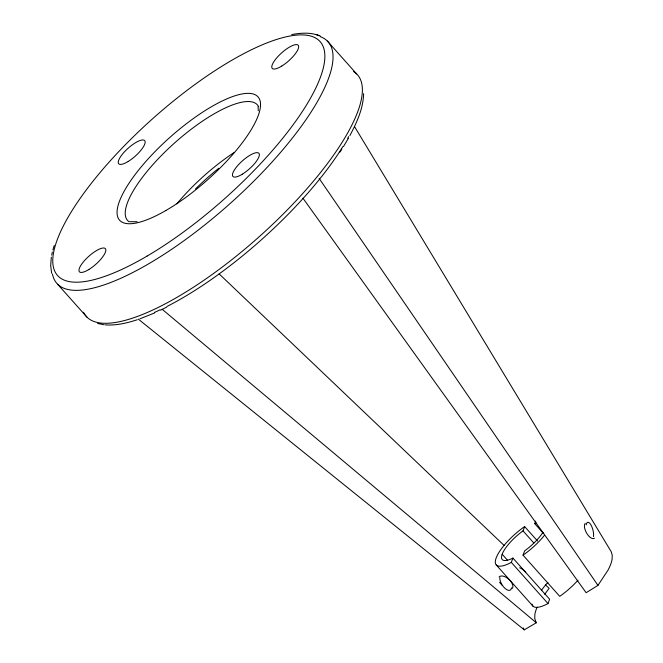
<?xml version="1.0" encoding="UTF-8"?>
<svg xmlns="http://www.w3.org/2000/svg" width="663" height="663" viewBox="0 0 663 663"><rect width="100%" height="100%" fill="white"/><g stroke="black" fill="none" stroke-linecap="round" stroke-linejoin="round"><path stroke-width="0.99" d="M363.631 93.616C363.258 108.599 356.769 122.605 349.857 135.608M258.255 110.779L258.139 106.395M51.308 257.153L50.678 265.697L51.631 273.239M51.681 255.139L52.36 252.048M52.891 249.934L54.2 245.542M512.93 558.072L549.627 599.236L548.019 603.562L511.314 562.398L512.93 558.072A26.072 7.981 -41.7 0 1 502.164 554.243A26.072 7.981 -41.7 0 1 523.032 530.889L524.64 526.563L537.56 541.049M577.995 580.191A34.111 10.434 -41.7 0 1 559.729 596.335L523.032 555.171L524.64 550.845A26.072 7.981 -41.7 0 0 542.831 532.555M543.577 533.574L534.743 523.662L535.712 521.068M348.39 138.269L343.525 146.473M339.92 152.109L341.76 149.274M544.679 594.321L549.113 588.33L545.359 584.758M302.908 198.154L586.125 592.705L597.96 585.396L608.087 570.031A62.629 19.161 -41.7 0 0 612.098 559.265L612.231 555.039L611.129 551.566L354.539 126.625M138.376 319.168L524.284 629.85L536.301 622.764L534.768 618.654L534.867 614.402A62.629 19.724 -40.7 0 1 537.138 607.184M166.703 307.135L160.653 310.135M154.769 312.861L139.984 318.804M137.324 319.723C127.006 323.105 116.149 325.666 105.218 324.878M291.77 34.534C300.314 32.993 309.356 32.255 317.71 35.114M137.092 221.74L129.849 221.691M104.132 324.754L97.635 323.461M318.107 35.263L320.511 36.216M316.674 34.758L319.143 35.628M162.228 309.331L536.301 622.764M219.171 273.927L504.12 545.458M327.331 41.048L356.694 73.983M523.032 530.889L533.906 543.088M502.164 554.243L507.535 560.268M496.28 564.984L532.986 606.148M57.615 284.236L86.977 317.171M319.152 178.422L597.96 585.396M524.284 629.85L523.289 627.911M544.265 535.53A34.111 10.434 -41.7 0 1 523.032 555.171M534.743 523.662A26.072 7.981 -41.7 0 1 536.226 522.95M541.538 590.343A26.072 7.981 -41.7 0 1 547.92 582.421M548.019 603.562A34.111 10.434 -41.7 0 1 532.049 604.126M511.314 562.398A34.111 10.434 -41.7 0 1 496.156 557.956A34.111 10.434 -41.7 0 1 524.64 526.563M519.684 567.81A8.578 4.716 37.1 0 1 525.759 572.268M353.578 71.521A181.612 55.576 -41.7 0 1 258.752 237.114A181.612 55.576 -41.7 0 1 83.505 312.223M320.395 36.714A181.612 55.576 -41.7 0 1 227.939 205.472A181.612 55.576 -41.7 0 1 52.452 273.96M348.68 136.553A175.819 53.802 -41.7 0 1 347.752 138.252M342.854 146.598A175.819 53.802 -41.7 0 1 167.001 306.463M160.081 309.853A175.819 53.802 -41.7 0 1 154.487 312.406M129.086 221.774A86.903 26.595 -41.7 0 1 174.634 142.918A86.903 26.595 -41.7 0 1 258.404 106.32M176.864 203.839A86.903 26.595 -41.7 0 1 234.114 152.548M195.494 188.963A92.696 28.36 -41.7 0 1 218.691 168.319M499.09 576.967A8.752 4.732 41.4 0 1 508.728 579.13A8.752 4.732 41.4 0 1 512.284 588.462M511.513 587.857A8.752 4.202 57.8 0 1 505.131 588.504A8.752 4.202 57.8 0 1 499.827 577.672M586.2 524.881A8.81 3.199 75.9 0 1 590.758 524.582A8.81 3.199 75.9 0 1 593.526 536.657M594.471 538.182A8.81 4.053 61.4 0 1 586.904 533.582A8.81 4.053 61.4 0 1 585.222 523.322M499.537 582.213A8.694 4.144 58.3 0 1 501.75 585.089M128.216 161.449A17.395 5.321 -41.7 0 0 144.708 140.622A17.395 5.321 -41.7 0 0 122.199 154.454A17.395 5.321 -41.7 0 0 128.216 161.449M281.667 66.126A17.395 5.321 -41.7 0 0 298.234 45.291A17.395 5.321 -41.7 0 0 275.758 59.048A17.395 5.321 -41.7 0 0 281.667 66.126M88.9 269.485A17.395 5.321 -41.7 0 0 105.4 248.666A17.395 5.321 -41.7 0 0 82.892 262.498A17.395 5.321 -41.7 0 0 88.9 269.485M242.351 174.17A17.395 5.321 -41.7 0 0 258.918 153.327A17.395 5.321 -41.7 0 0 236.442 167.093A17.395 5.321 -41.7 0 0 242.351 174.17M147.136 256.051A175.819 53.802 -41.7 0 0 321.779 43.866A175.819 53.802 -41.7 0 0 97.486 175.662A175.819 53.802 -41.7 0 0 147.136 256.051M165.8 210.544A92.696 28.36 -41.7 0 0 259.134 98.456A92.696 28.36 -41.7 0 0 141.476 166.57A92.696 28.36 -41.7 0 0 165.8 210.544"/></g></svg>
